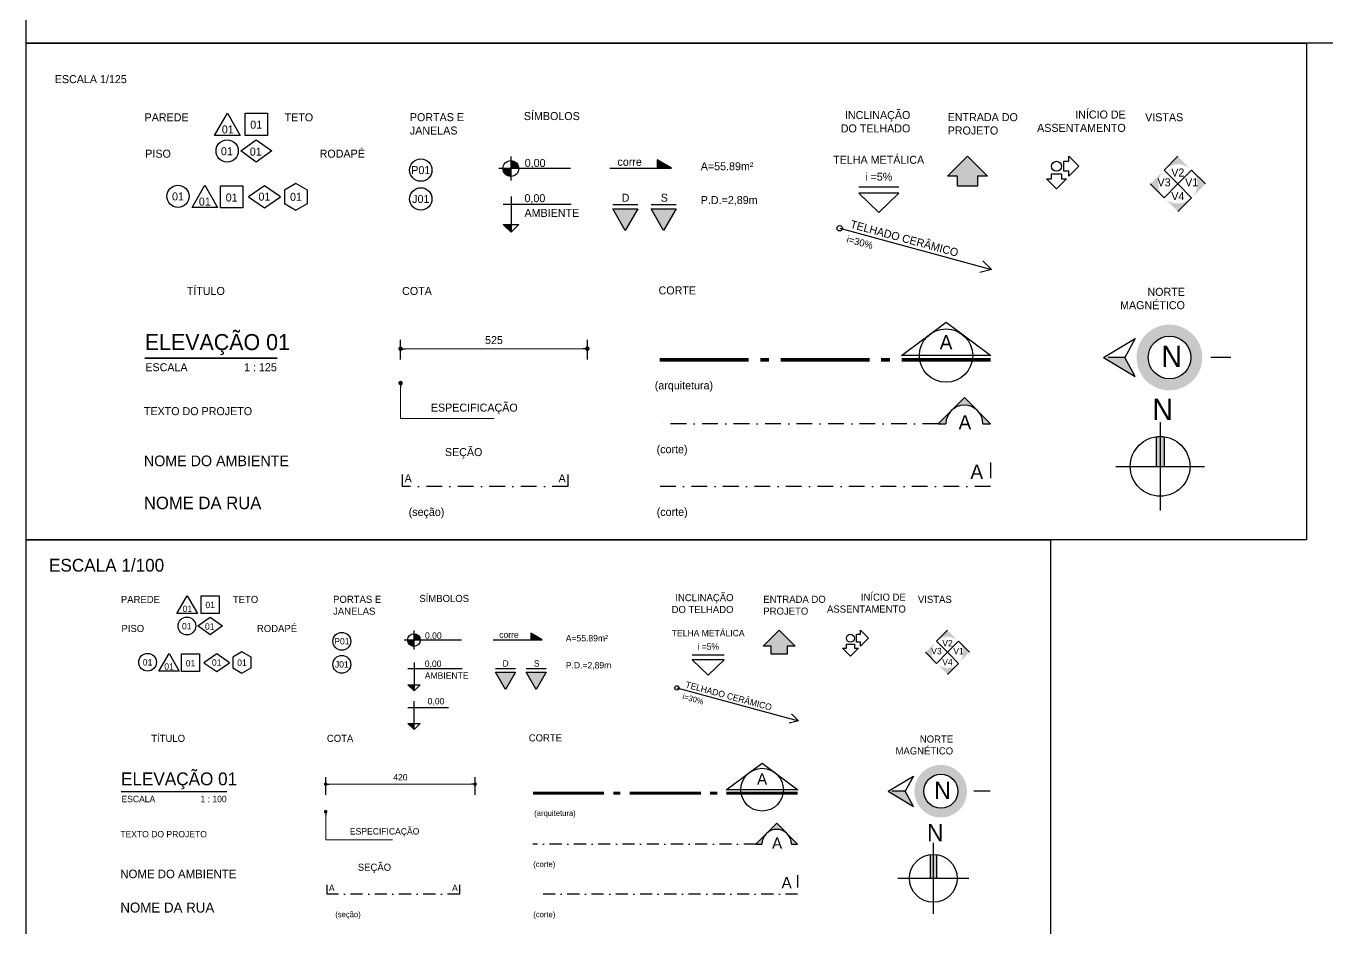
# Model space of a CAD drawing. Header units: centimetres. Extents: x 30244 to 591333, y -111940 to 104227.
# Drawn here: x 40301 to 43958, y -68763 to -66229 of the extents above; entities that cross this region are included whole.
import ezdxf
from ezdxf.enums import TextEntityAlignment as Align

# ---------------------------------------------------------------- set-up
doc = ezdxf.new("R2010")
doc.units = ezdxf.units.CM
doc.header["$LTSCALE"] = 4
doc.linetypes.add('DASHDOT', pattern=[25.4, 12.7, -6.35, 0, -6.35])
for name, color, linetype in [('0.6', 6, 'Continuous'), ('B-CORTE', 4, 'DASHDOT'), ('B-COTAS', 1, 'Continuous'), ('B-SIMBOLOS', 2, 'Continuous'), ('C-TEXTO-02', 2, 'Continuous')]:
    doc.layers.add(name, color=color, linetype=linetype)
doc.layers.add('C-TEXTO-01', color=2, linetype='Continuous', lineweight=20)
doc.layers.add('C-TEXTO-03', color=2, linetype='Continuous', lineweight=20)
doc.styles.add('Esc.100', font='ERASLGHT.TTF', dxfattribs={"height": 18})
doc.styles.add('Esc.125', font='ERASLGHT.TTF', dxfattribs={"height": 22.5})
doc.styles.add('Esc.200', font='ERASLGHT.TTF', dxfattribs={"height": 36})
doc.styles.add('RSA', font='arial.ttf')
doc.styles.add('S0', font='ERASDEMI.TTF')
doc.styles.add('S1', font='romans.shx', dxfattribs={"height": 100})
doc.styles.add('S2', font='romans.shx', dxfattribs={"height": 0.2})
doc.styles.add('Símbolos', font='ERASLGHT.TTF')
doc.dimstyles.new('ARQ100', dxfattribs={"dimscale": 100, "dimtxt": 18, "dimasz": 0.1, "dimexe": 0.2, "dimexo": 0.2, "dimgap": 0.1, "dimtad": 1, "dimzin": 12, "dimdsep": 46, "dimtxsty": 'Esc.100', "dimblk1": 'DOT', "dimblk2": 'DOT', "dimsah": 1, "dimcen": 0.4, "dimclrd": 256, "dimclre": 256, "dimclrt": 2, "dimadec": 0, "dimazin": 0, "dimtfac": 1, "dimtix": 1, "dimtmove": 2, "dimatfit": 3, "dimldrblk": 'DOT', "dimfxl": 0.3, "dimfxlon": 1, "dimtolj": 1, "dimtzin": 12, "dimlwd": 9, "dimarcsym": 0})
doc.dimstyles.new('ARQ125', dxfattribs={"dimscale": 100, "dimtxt": 22.5, "dimasz": 0.125, "dimexe": 0.25, "dimexo": 0.25, "dimgap": 0.125, "dimtad": 1, "dimzin": 12, "dimdsep": 46, "dimtxsty": 'Esc.125', "dimblk1": 'DOT', "dimblk2": 'DOT', "dimsah": 1, "dimcen": 0.5, "dimclrd": 256, "dimclre": 256, "dimclrt": 2, "dimadec": 0, "dimazin": 0, "dimtfac": 1, "dimtix": 1, "dimtmove": 2, "dimatfit": 3, "dimldrblk": 'DOT', "dimfxl": 0.3, "dimfxlon": 1, "dimtolj": 1, "dimtzin": 12, "dimlwd": 9, "dimarcsym": 0})

# ---------------------------------------------------------------- blocks, each defined once
blk = doc.blocks.new('PADRÃO - ESPECIFICAÇÕES')
blk.add_lwpolyline([(-168, 276), (-24, 26), (-312, 26), (-168, 276)])
for points in [[(31, 276), (281, 276), (281, 26), (31, 26)], [(-19, -147), (156, -22), (331, -147), (156, -272)]]:
    blk.add_lwpolyline(points, close=True)
blk.add_circle((-171, -147), 125)
at = {"style": 'S1'}
for tag, p in [('PAREDE', (-164, 50)), ('TETO', (156, 103)), ('PISO', (-151, -195)), ('RODAPÉ', (156, -217))]:
    blk.add_attdef(tag, text='', height=100, dxfattribs=at).set_placement(p, align=Align.CENTER)
blk = doc.blocks.new('*U32')
blk.add_lwpolyline([(0.288, 0), (-0.288, 0), (0, 0.498)], close=True)
at = {"style": 'S2'}
blk.add_attdef('PAREDE', text='', height=0.2, dxfattribs=at).set_placement((0, 0.041), align=Align.CENTER)
blk = doc.blocks.new('PADRÃO - PISO')
blk.add_circle((0, 0), 0.25)
at = {"style": 'S2'}
blk.add_attdef('PISO', text='', height=0.2, dxfattribs=at).set_placement((0, -0.092), align=Align.CENTER)
blk = doc.blocks.new('PADRÃO - TETO')
blk.add_lwpolyline([(-0.25, -0.25), (-0.25, 0.25), (0.25, 0.25), (0.25, -0.25)], close=True)
at = {"style": 'S2'}
blk.add_attdef('TETO', text='', height=0.2, dxfattribs=at).set_placement((0, -0.105), align=Align.CENTER)
blk = doc.blocks.new('*U45')
blk.add_lwpolyline([(0.359, 0.25), (0, 0.5), (0, 0.5), (-0.359, 0.25), (-0.359, 0.25), (0, 0), (0.359, 0.25)])
at = {"style": 'S2'}
blk.add_attdef('RODAPÉ', text='', height=0.2, dxfattribs=at).set_placement((0, 0.145), align=Align.CENTER)
blk = doc.blocks.new('PADRÃO - DIVERSOS')
blk.add_lwpolyline([(0, 0.3), (-0.26, 0.15), (-0.26, -0.15), (0, -0.3), (0.26, -0.15), (0.26, 0.15)], close=True)
at = {"style": 'S2'}
blk.add_attdef('DIVERSOS', text='', height=0.2, dxfattribs=at).set_placement((0, -0.092), align=Align.CENTER)
blk = doc.blocks.new('*U42')
blk.add_hatch(color=256).paths.add_polyline_path([(0.485, 0.485), (0.97, 0), (0.485, -0.485, 0.414214)])
for p, q in [((0.485, 0.485), (0, 0)), ((0.97, 0), (0.485, 0.485)), ((0, 0), (0.485, -0.485))]:
    blk.add_line(p, q)
at = {"layer": 'B-SIMBOLOS', "style": 'S2'}
blk.add_attdef('V1-V2-V3-V4', text='', height=0.2, dxfattribs=at).set_placement((0.485, -0.086), align=Align.CENTER)
blk = doc.blocks.new('*U29')
blk.add_hatch(color=256).paths.add_polyline_path([(0.485, -0.485), (0, -0.97), (-0.485, -0.485, 0.414214)])
for p, q in [((0, 0), (-0.485, -0.485)), ((0.485, -0.485), (0, 0)), ((0, -0.97), (0.485, -0.485))]:
    blk.add_line(p, q)
at = {"layer": 'B-SIMBOLOS', "style": 'S2'}
blk.add_attdef('V1-V2-V3-V4', text='', height=0.2, dxfattribs=at).set_placement((0, -0.571), align=Align.CENTER)
blk = doc.blocks.new('*U30')
blk.add_hatch(color=256).paths.add_polyline_path([(-0.485, -0.485), (-0.97, 0), (-0.485, 0.485, 0.414214)])
for p, q in [((0, 0), (-0.485, 0.485)), ((-0.485, -0.485), (0, 0)), ((-0.97, 0), (-0.485, -0.485))]:
    blk.add_line(p, q)
at = {"layer": 'B-SIMBOLOS', "style": 'S2'}
blk.add_attdef('V1-V2-V3-V4', text='', height=0.2, dxfattribs=at).set_placement((-0.485, -0.086), align=Align.CENTER)
blk = doc.blocks.new('*U31')
blk.add_hatch(color=256).paths.add_polyline_path([(-0.485, 0.485), (0, 0.97), (0.485, 0.485, 0.414214)])
for p, q in [((0, 0.97), (-0.485, 0.485)), ((-0.485, 0.485), (0, 0)), ((0, 0), (0.485, 0.485))]:
    blk.add_line(p, q)
at = {"layer": 'B-SIMBOLOS', "style": 'S2'}
blk.add_attdef('V1-V2-V3-V4', text='', height=0.2, dxfattribs=at).set_placement((0, 0.399), align=Align.CENTER)
blk = doc.blocks.new('*U21')
h = blk.add_hatch(color=256)
h.paths.add_polyline_path([(0.269, 0.178), (0.269, 0), (0.447, 0, 0.414214)])
h.paths.add_polyline_path([(0.269, 0), (0.091, 0, 0.414214), (0.269, -0.178)])
for p, q in [((1.61, 0), (0, 0)), ((0.269, 0.269), (0.269, -0.269))]:
    blk.add_line(p, q)
blk.add_circle((0.269, 0), 0.178)
at = {"style": 'S2'}
blk.add_attdef('NÍVEL', (0.582, 0.036), '', height=0.2, dxfattribs=at)
blk = doc.blocks.new('PADRÃO - NIVEL AMBIENTE1')
blk.add_hatch(color=256).paths.add_polyline_path([(0.269, -0.447), (0.095, -0.447), (0.269, -0.62)])
for p, q in [((0.269, 0.178), (0.269, -0.62)), ((1.621, 0), (0.091, 0)), ((0.269, -0.62), (0.095, -0.447)), ((0.095, -0.447), (0.443, -0.447)), ((0.269, -0.62), (0.443, -0.447))]:
    blk.add_line(p, q)
at = {"style": 'S2'}
for tag, p in [('NÍVEL', (0.572, 0.051)), ('AMBIENTE', (0.572, -0.28))]:
    blk.add_attdef(tag, p, '', height=0.2, dxfattribs=at)
blk = doc.blocks.new('*U33')
blk.add_line((-0.45, 0.573), (0.45, 0.573))
blk.add_lwpolyline([(0, 0), (0.45, 0.433), (-0.45, 0.433)], close=True)
at = {"style": 'S2'}
for tag, p in [('COBERTURA', (0, 1.092)), ('INCLINAÇÃO', (0, 0.713))]:
    blk.add_attdef(tag, text='', height=0.2, dxfattribs=at).set_placement(p, align=Align.CENTER)
blk = doc.blocks.new('*U48')
blk.add_line((-1779.84, 292.55), (-1792.34, 292.55))
blk.add_lwpolyline([(-1786.09, 279.72), (-1792.34, 290.55), (-1779.84, 290.55)], close=True)
at = {"layer": 'C-TEXTO-01', "style": 'Símbolos'}
blk.add_text('S', height=4, dxfattribs=at).set_placement((-1787.45, 294.03))
blk = doc.blocks.new('*U47')
blk.add_line((6.25, 12.83), (-6.25, 12.83))
blk.add_lwpolyline([(0, 0), (-6.25, 10.83), (6.25, 10.83)], close=True)
at = {"layer": 'C-TEXTO-01', "style": 'Símbolos'}
blk.add_text('D', height=4, dxfattribs=at).set_placement((-1.82, 14.31))
blk = doc.blocks.new('DOT')
at = {"color": 0, "linetype": 'ByBlock'}
blk.add_line((-0.5, 0), (-1, 0), dxfattribs=at)
at = {"color": 0, "linetype": 'ByBlock', "const_width": 0.5}
blk.add_lwpolyline([(-0.25, 0, 1), (0.25, 0, 1)], format="xyb", close=True, dxfattribs=at)
blk = doc.blocks.new('*D51')
at = {"layer": 'B-COTAS', "lineweight": -2, "transparency": 16777216}
for p, q in [((41143.1, -68389.1), (41143.1, -68339.1)), ((41563.1, -68389.1), (41563.1, -68339.1))]:
    blk.add_line(p, q, dxfattribs=at)
at = {"layer": 'B-COTAS', "lineweight": 9, "transparency": 16777216}
blk.add_line((41153.1, -68359.1), (41553.1, -68359.1), dxfattribs=at)
at = {"layer": 'DEFPOINTS', "color": 0, "transparency": 16777216}
for p in [(41563.1, -68359.1), (41143.1, -68515.7), (41563.1, -68515.7)]:
    blk.add_point(p, dxfattribs=at)
at = {"layer": 'B-COTAS', "lineweight": 9, "transparency": 16777216, "xscale": 10, "yscale": 10, "zscale": 10, "rotation": 180}
blk.add_blockref('DOT', (41143.1, -68359.1), dxfattribs=at)
at = {"layer": 'B-COTAS', "lineweight": 9, "transparency": 16777216, "xscale": 10, "yscale": 10, "zscale": 10}
blk.add_blockref('DOT', (41563.1, -68359.1), dxfattribs=at)
at = {"layer": 'B-COTAS', "color": 2, "transparency": 16777216, "insert": (41353.1, -68339.9), "char_height": 18, "attachment_point": 5, "style": 'Esc.100'}
blk.add_mtext('\\A1;420', dxfattribs=at)
blk = doc.blocks.new('_Dot')
at = {"color": 0, "linetype": 'ByBlock', "lineweight": -2}
blk.add_line((-0.5, 0), (-1, 0), dxfattribs=at)
at = {"color": 0, "linetype": 'ByBlock', "const_width": 0.5}
blk.add_lwpolyline([(-0.25, 0, 1), (0.25, 0, 1)], format="xyb", close=True, dxfattribs=at)
blk = doc.blocks.new('A$C114277C9')
h = blk.add_hatch(color=256)
h.dxf.hatch_style = 1
h.paths.add_polyline_path([(852, 148), (852, 0), (1109, 0)])
for p, q in [((0, 0), (1109, 0)), ((1109, 0), (852, 148)), ((852, 148), (852, 0))]:
    blk.add_line(p, q)
blk = doc.blocks.new('JANELA')
blk.add_circle((0, 0), 31.2)
at = {"color": 7, "style": 'RSA'}
blk.add_attdef('J', text='', height=20, dxfattribs=at).set_placement((0, 0), align=Align.MIDDLE_CENTER)
blk = doc.blocks.new('SENTIDO INCL')
for p, q in [((0, 0), (295, 0)), ((295, 0), (275.1, 11.5)), ((295, 0), (275.1, -11.5))]:
    blk.add_line(p, q)
blk.add_circle((0, 0), 5)
at = {"color": 7, "style": 'RSA'}
for tag, p in [('SENTIDO', (17.9, 6)), ('INCLINAÇÃO', (18.3, -22.1))]:
    blk.add_attdef(tag, p, '', height=15, dxfattribs=at)
blk = doc.blocks.new('*U28')
for p, q in [((-0.5, 0.25), (0, 0.75)), ((0, 0.75), (0.5, 0.25)), ((-0.25, 0.25), (-0.5, 0.25)), ((-0.25, 0), (-0.25, 0.25)), ((0.25, 0), (-0.25, 0)), ((0.5, 0.25), (0.25, 0.25)), ((0.25, 0.25), (0.25, 0))]:
    blk.add_line(p, q)
blk = doc.blocks.new('*U41')
for p, q in [((0.187, -0.125), (0.187, 0.125)), ((0.187, 0.125), (0.312, 0.125)), ((0.312, 0.25), (0.562, 0)), ((0.312, 0.125), (0.312, 0.25)), ((0.562, 0), (0.312, -0.25)), ((0, -0.562), (-0.25, -0.313)), ((-0.25, -0.313), (-0.125, -0.313)), ((-0.125, -0.313), (-0.125, -0.187)), ((-0.125, -0.187), (0.125, -0.187)), ((0.25, -0.313), (0, -0.562)), ((0.125, -0.187), (0.125, -0.313)), ((0.125, -0.313), (0.25, -0.313)), ((0.312, -0.125), (0.187, -0.125)), ((0.312, -0.25), (0.312, -0.125))]:
    blk.add_line(p, q)
blk.add_circle((0, 0), 0.125)
blk = doc.blocks.new('*U40')
blk.add_lwpolyline([(40.25, 5.28), (46.53, 0.6), (33.97, 0.6)], close=True)
at = {"ltscale": 0.7, "const_width": 0.5}
for points in [[(12.5, 0), (0, 0)], [(15.37, 0), (14.12, 0)], [(29.5, 0), (17, 0)], [(32.37, 0), (31.12, 0)], [(46.5, 0), (34, 0)]]:
    blk.add_lwpolyline(points, dxfattribs=at)
blk.add_circle((40.25, 0.6), 3.75)
at = {"style": 'S0'}
blk.add_attdef('LETRA_CORTE', text='', height=2, dxfattribs=at).set_placement((40.25, 2.48), align=Align.MIDDLE_CENTER)
blk = doc.blocks.new('A$C7EF14637')
at = {"layer": 'B-SIMBOLOS'}
h = blk.add_hatch(color=251, dxfattribs=at)
h.dxf.hatch_style = 1
h.set_gradient(color1=(90, 98, 114), color2=(235, 235, 235), tint=0.01, name='INVCYLINDER')
h.paths.add_polyline_path([(48.32, -14.64, 1), (25.76, 14.63, 1)])
h.paths.add_polyline_path([(27.68, 12.14, -1), (46.4, -12.15, -1)], flags=16)
h.paths.add_polyline_path([(29.67, 9.56, -1), (44.42, -9.58, -1)], flags=0)
h.paths.add_polyline_path([(35.01, -8.05), (33.9, -6.62), (37.87, 5.17), (29.68, -1.14), (28.69, 0.14), (39.1, 8.16), (40.16, 6.77), (36.19, -5.04), (44.39, 1.29), (45.41, -0.04)], flags=0)
h = blk.add_hatch(color=251, dxfattribs=at)
h.dxf.hatch_style = 1
h.set_gradient(color1=(90, 98, 114), color2=(235, 235, 235), tint=0.01, name='INVCYLINDER')
h.paths.add_polyline_path([(46.4, -12.15, 1), (27.68, 12.14, 1)])
h.paths.add_polyline_path([(29.67, 9.56, -1), (44.42, -9.58, -1)], flags=16)
h.paths.add_polyline_path([(35.01, -8.05), (33.9, -6.62), (37.87, 5.17), (29.68, -1.14), (28.69, 0.14), (39.1, 8.16), (40.16, 6.77), (36.19, -5.04), (44.39, 1.29), (45.41, -0.04)], flags=0)
blk.add_hatch(color=256, dxfattribs=at).paths.add_polyline_path([(0, 0), (17.83, -10.63), (12.08, 0)])
for p, q in [((0, 0), (17.83, 10.63)), ((17.83, 10.63), (12.08, 0)), ((0, 0), (17.83, -10.63)), ((12.08, 0), (2.63, 0)), ((17.83, -10.63), (12.08, 0)), ((71.68, 0), (60.42, 0))]:
    blk.add_line(p, q, dxfattribs=at)
blk.add_circle((37.16, -0.02), 11.99, dxfattribs=at)
at = {"layer": 'C-TEXTO-03', "insert": (32.52, 6.64), "char_height": 12, "width": 11.9206, "attachment_point": 1, "style": 'Símbolos'}
blk.add_mtext('N', dxfattribs=at)
blk = doc.blocks.new('A$C6AB97AFF')
at = {"layer": 'B-SIMBOLOS'}
h = blk.add_hatch(color=252, dxfattribs=at)
h.set_gradient(color1=(132, 132, 132), one_color=1, tint=1, name='INVCURVED')
h.paths.add_polyline_path([(2.19, 16.65, 0.032761), (0, 16.79), (0, 0), (2.19, 0)])
h.paths.add_polyline_path([(0, 16.79, 0.032761), (-2.19, 16.65), (-2.19, 0), (0, 0)])
for p, q in [((0, 24.86), (0, -24.86)), ((-2.19, 16.65), (-2.19, 0)), ((2.19, 16.65), (2.19, 0)), ((-24.86, 0), (24.86, 0))]:
    blk.add_line(p, q, dxfattribs=at)
blk.add_circle((0, 0), 16.79, dxfattribs=at)
at = {"layer": 'C-TEXTO-03', "insert": (-4.41, 38.08), "char_height": 12, "width": 11.9206, "attachment_point": 1, "style": 'Símbolos'}
blk.add_mtext('N', dxfattribs=at)
blk = doc.blocks.new('A$C4B335074')
at = {"layer": 'B-CORTE', "linetype": 'Continuous'}
h = blk.add_hatch(color=256, dxfattribs=at)
h.paths.add_polyline_path([(14.71, 14.71), (7.35, 7.35, -0.414214), (22.06, 7.35)])
h.paths.add_polyline_path([(22.06, 7.35, -0.198912), (25.11, 0), (29.42, 0)])
h.paths.add_polyline_path([(7.35, 7.35), (0, 0), (4.31, 0, -0.198912)])
for p, q in [((14.71, 14.71), (0, 0)), ((29.42, 0), (14.71, 14.71)), ((0, 0), (4.31, 0)), ((25.11, 0), (29.42, 0))]:
    blk.add_line(p, q, dxfattribs=at)
at = {"layer": 'B-CORTE', "linetype": 'Continuous', "ltscale": 0.4}
blk.add_arc((14.71, 0), 10.4, 0, 180, dxfattribs=at)
blk = doc.blocks.new('*D52')
at = {"layer": 'B-COTAS', "lineweight": -2, "transparency": 16777216}
for p, q in [((41353.7, -67165.6), (41353.7, -67110.6)), ((41878.7, -67165.6), (41878.7, -67110.6))]:
    blk.add_line(p, q, dxfattribs=at)
at = {"layer": 'B-COTAS', "lineweight": 9, "transparency": 16777216}
blk.add_line((41366.2, -67135.6), (41866.2, -67135.6), dxfattribs=at)
at = {"layer": 'DEFPOINTS', "color": 0, "transparency": 16777216}
for p in [(41878.7, -67135.6), (41353.7, -67331.3), (41878.7, -67331.3)]:
    blk.add_point(p, dxfattribs=at)
at = {"layer": 'B-COTAS', "lineweight": 9, "transparency": 16777216, "xscale": 12.5, "yscale": 12.5, "zscale": 12.5, "rotation": 180}
blk.add_blockref('DOT', (41353.7, -67135.6), dxfattribs=at)
at = {"layer": 'B-COTAS', "lineweight": 9, "transparency": 16777216, "xscale": 12.5, "yscale": 12.5, "zscale": 12.5}
blk.add_blockref('DOT', (41878.7, -67135.6), dxfattribs=at)
at = {"layer": 'B-COTAS', "color": 2, "transparency": 16777216, "insert": (41616.2, -67111.6), "char_height": 22.5, "attachment_point": 5, "style": 'Esc.125'}
blk.add_mtext('\\A1;525', dxfattribs=at)
blk = doc.blocks.new('NÍVEL 100')
at = {"layer": 'B-SIMBOLOS'}
h = blk.add_hatch(color=256, dxfattribs=at)
h.dxf.hatch_style = 1
h.paths.add_polyline_path([(41391.4, -68205.7), (41391.4, -68188.3), (41374.1, -68188.3)])
blk.add_line((41373.6, -68143.6), (41487.9, -68143.6), dxfattribs=at)
blk.add_lwpolyline([(41391.4, -68205.7), (41374.1, -68188.3), (41408.8, -68188.3), (41391.4, -68205.7), (41391.4, -68125.8)], dxfattribs=at)

msp = doc.modelspace()

# ---------------------------------------------------------------- hatches: boundary and pattern name
at = {"layer": 'B-SIMBOLOS'}
h = msp.add_hatch(color=256, dxfattribs=at)
h.dxf.hatch_style = 1
h.paths.add_polyline_path([(42947.439, -66594.978), (42891.189, -66651.228), (42919.314, -66651.228), (42919.314, -66679.353), (42975.564, -66679.353), (42975.564, -66651.228), (43003.689, -66651.228)])
h = msp.add_hatch(color=256, dxfattribs=at)
h.dxf.hatch_style = 1
h.paths.add_polyline_path([(42020.493, -66742.253), (41950.18, -66742.253), (41985.336, -66803.145)])
h = msp.add_hatch(color=256, dxfattribs=at)
h.dxf.hatch_style = 1
h.paths.add_polyline_path([(42128.003, -66742.266), (42057.691, -66742.266), (42092.847, -66803.158)])
h = msp.add_hatch(color=256, dxfattribs=at)
h.dxf.hatch_style = 1
h.paths.add_polyline_path([(42418.099, -67926.647), (42373.099, -67971.647), (42395.599, -67971.647), (42395.599, -67994.147), (42440.599, -67994.147), (42440.599, -67971.647), (42463.099, -67971.647)])
h = msp.add_hatch(color=256, dxfattribs=at)
h.dxf.hatch_style = 1
h.paths.add_polyline_path([(41676.541, -68044.467), (41620.291, -68044.467), (41648.416, -68093.181)])
h = msp.add_hatch(color=256, dxfattribs=at)
h.dxf.hatch_style = 1
h.paths.add_polyline_path([(41762.55, -68044.478), (41706.3, -68044.478), (41734.425, -68093.192)])

# ---------------------------------------------------------------- linework, layer by layer
at = {"layer": 'B-CORTE', "ltscale": 0.87}
msp.add_line((42865.005, -67346.338), (42082.083, -67346.338), dxfattribs=at)
at = {"layer": 'B-CORTE', "ltscale": 0.67}
msp.add_line((42352.151, -68527.735), (41725.814, -68527.735), dxfattribs=at)
at = {"layer": 'B-CORTE', "ltscale": 0.87}
for points in [[(43012.083, -67455.626), (43012.083, -67522.494), (42082.083, -67522.494)], [(41824.269, -67489.06), (41824.269, -67522.494), (41359.269, -67522.494), (41359.269, -67489.06)]]:
    msp.add_lwpolyline(points, dxfattribs=at)
at = {"layer": 'B-CORTE', "ltscale": 0.67}
for points in [[(41519.562, -68641.913), (41519.562, -68668.66), (41147.562, -68668.66), (41147.562, -68641.913)], [(42469.814, -68615.166), (42469.814, -68668.66), (41725.814, -68668.66)]]:
    msp.add_lwpolyline(points, dxfattribs=at)
at = {"layer": 'C-TEXTO-01'}
for points, const_width in [([(40634.522, -67161.951), (41006.874, -67161.951)], 5), ([(40567.765, -68380.226), (40865.647, -68380.226)], 4)]:
    msp.add_lwpolyline(points, dxfattribs=dict(at, const_width=const_width))
at = {"layer": 'DEFPOINTS', "color": 9}
for points in [[(40300.736, -64044.441), (46059.931, -64044.441), (46059.931, -66276.898), (40300.736, -66276.898)], [(40300.736, -66276.898), (43900.233, -66276.898), (43900.233, -67672.183), (40300.736, -67672.183)], [(40300.736, -67672.183), (43180.334, -67672.183), (43180.334, -68788.412), (40300.736, -68788.412)]]:
    msp.add_lwpolyline(points, close=True, dxfattribs=at)

# ---------------------------------------------------------------- block references
at = {"layer": '0.6'}
msp.add_blockref('NÍVEL 100', (0, 0), dxfattribs=at)
at = {"layer": 'B-CORTE'}
for p, xscale, yscale, zscale in [((42865.005, -67346.338), 5, 5, 5), ((42352.151, -68527.735), 4, 4, 4)]:
    msp.add_blockref('A$C4B335074', p, dxfattribs=dict(at, xscale=xscale, yscale=yscale, zscale=zscale))
at = {"layer": 'B-SIMBOLOS'}
ref = msp.add_blockref('PADRÃO - ESPECIFICAÇÕES', (40908.951, -66543.266), dxfattribs=dict(at, xscale=0.2500000000509317, yscale=0.2500000000509317, zscale=0.2500000000509317))
ref.add_attrib('RODAPÉ', '01', dxfattribs={"layer": 'C-TEXTO-01', "height": 22.5, "style": 'Símbolos'}).set_placement((40946.515, -66593.102), align=Align.CENTER)
ref.add_attrib('TETO', '01', dxfattribs={"layer": 'C-TEXTO-01', "height": 22.5, "style": 'Símbolos'}).set_placement((40947.84, -66517.432), align=Align.CENTER)
ref.add_attrib('PISO', '01', dxfattribs={"layer": 'C-TEXTO-01', "height": 22.5, "style": 'Símbolos'}).set_placement((40865.424, -66591.996), align=Align.CENTER)
ref.add_attrib('PAREDE', '01', dxfattribs={"layer": 'C-TEXTO-01', "height": 22.5, "style": 'Símbolos'}).set_placement((40867.836, -66530.884), align=Align.CENTER)
ref = msp.add_blockref('*U33', (42697.687, -66752.694), dxfattribs=dict(at, xscale=125, yscale=125, zscale=125))
ref.add_attrib('COBERTURA', 'TELHA METÁLICA', dxfattribs={"layer": 'C-TEXTO-01', "height": 22.5, "style": 'Símbolos'}).set_placement((42697.687, -66616.174), align=Align.CENTER)
ref.add_attrib('INCLINAÇÃO', 'i =5%', dxfattribs={"layer": 'C-TEXTO-01', "height": 22.5, "style": 'Símbolos'}).set_placement((42697.687, -66663.564), align=Align.CENTER)
for name, p, xscale, yscale, zscale in [('*U28', (42947.439, -66679.353), 112.5, 112.5, 112.5), ('*U41', (43197.416, -66623.103), 112.5, 112.5, 112.5), ('A$C114277C9', (41941.666, -66628.455), 0.15625, 0.15625, 0.15625), ('*U47', (41985.336, -66803.145), 5.625, 5.625, 5.625), ('*U48', (52139.63, -68376.594), 5.625, 5.625, 5.625), ('A$C114277C9', (41613.48, -67953.429), 0.125, 0.125, 0.125), ('*U28', (42418.099, -67994.147), 90, 90, 90), ('*U41', (42618.08, -67949.147), 90, 90, 90), ('*U47', (41648.416, -68093.181), 4.5, 4.5, 4.5), ('*U48', (49771.851, -69351.941), 4.5, 4.5, 4.5)]:
    msp.add_blockref(name, p, dxfattribs=dict(at, xscale=xscale, yscale=yscale, zscale=zscale))
ref = msp.add_blockref('*U31', (43538.611, -66672.567), dxfattribs=dict(at, xscale=80, yscale=80, zscale=80))
ref.add_attrib('V1-V2-V3-V4', 'V2', dxfattribs={"layer": 'C-TEXTO-01', "height": 22.5, "style": 'Símbolos'}).set_placement((43538.611, -66640.619), align=Align.MIDDLE_CENTER)
ref = msp.add_blockref('JANELA', (41410.487, -66633.797), dxfattribs=dict(at, xscale=1.00446428572468, yscale=1.00446428572468, zscale=1.00446428572468))
ref.add_attrib('J', 'P01', dxfattribs={"layer": 'C-TEXTO-01', "color": 1, "height": 22.5, "style": 'Símbolos'}).set_placement((41410.489, -66633.795), align=Align.MIDDLE_CENTER)
ref = msp.add_blockref('*U21', (41629.921, -66629.537), dxfattribs=dict(at, xscale=125, yscale=125, zscale=125))
ref.add_attrib('NÍVEL', '0,00', (41702.64, -66625.053), dxfattribs={"layer": 'C-TEXTO-01', "height": 22.5, "style": 'Esc.125'})
ref = msp.add_blockref('*U30', (43538.611, -66672.567), dxfattribs=dict(at, xscale=80, yscale=80, zscale=80))
ref.add_attrib('V1-V2-V3-V4', 'V3', dxfattribs={"layer": 'C-TEXTO-01', "height": 22.5, "style": 'Símbolos'}).set_placement((43499.816, -66679.414), align=Align.CENTER)
ref = msp.add_blockref('*U42', (43538.611, -66672.567), dxfattribs=dict(at, xscale=80, yscale=80, zscale=80))
ref.add_attrib('V1-V2-V3-V4', 'V1', dxfattribs={"layer": 'C-TEXTO-01', "height": 22.5, "style": 'Símbolos'}).set_placement((43577.405, -66679.414), align=Align.CENTER)
ref = msp.add_blockref('PADRÃO - PISO', (40727.945, -66707.46), dxfattribs=dict(at, xscale=125, yscale=125, zscale=125))
ref.add_attrib('PISO', '01', dxfattribs={"layer": 'C-TEXTO-01', "height": 22.5, "style": 'Símbolos'}).set_placement((40727.945, -66718.908), align=Align.CENTER)
ref = msp.add_blockref('*U32', (40803.368, -66738.71), dxfattribs=dict(at, xscale=125, yscale=125, zscale=125))
ref.add_attrib('PAREDE', '01', dxfattribs={"layer": 'C-TEXTO-01', "height": 22.5, "style": 'Símbolos'}).set_placement((40803.368, -66733.527), align=Align.CENTER)
ref = msp.add_blockref('PADRÃO - TETO', (40878.861, -66708.905), dxfattribs=dict(at, xscale=125, yscale=125, zscale=125))
ref.add_attrib('TETO', '01', dxfattribs={"layer": 'C-TEXTO-01', "height": 22.5, "style": 'Símbolos'}).set_placement((40878.861, -66722.08), align=Align.CENTER)
ref = msp.add_blockref('*U45', (40970.801, -66740.155), dxfattribs=dict(at, xscale=125, yscale=125, zscale=125))
ref.add_attrib('RODAPÉ', '01', dxfattribs={"layer": 'C-TEXTO-01', "height": 22.5, "style": 'Símbolos'}).set_placement((40970.801, -66719.611), align=Align.CENTER)
ref = msp.add_blockref('PADRÃO - DIVERSOS', (41059.576, -66708.659), dxfattribs=dict(at, xscale=125, yscale=125, zscale=125))
ref.add_attrib('DIVERSOS', '01', dxfattribs={"layer": 'C-TEXTO-01', "height": 22.5, "style": 'Símbolos'}).set_placement((41059.576, -66720.107), align=Align.CENTER)
ref = msp.add_blockref('JANELA', (41410.487, -66714.785), dxfattribs=dict(at, xscale=1.00446428572468, yscale=1.00446428572468, zscale=1.00446428572468))
ref.add_attrib('J', 'J01', dxfattribs={"layer": 'C-TEXTO-01', "color": 1, "height": 22.5, "style": 'Símbolos'}).set_placement((41410.489, -66714.783), align=Align.MIDDLE_CENTER)
ref = msp.add_blockref('PADRÃO - NIVEL AMBIENTE1', (41630.465, -66730.333), dxfattribs=dict(at, xscale=125, yscale=125, zscale=125))
ref.add_attrib('NÍVEL', '0,00', (41701.977, -66723.957), dxfattribs={"layer": 'C-TEXTO-01', "height": 22.5, "style": 'Símbolos'})
ref.add_attrib('AMBIENTE', 'AMBIENTE', (41701.977, -66765.37), dxfattribs={"layer": 'C-TEXTO-01', "height": 22.5, "style": 'Símbolos'})
ref = msp.add_blockref('*U29', (43538.611, -66672.567), dxfattribs=dict(at, xscale=80, yscale=80, zscale=80))
ref.add_attrib('V1-V2-V3-V4', 'V4', dxfattribs={"layer": 'C-TEXTO-01', "height": 22.5, "style": 'Símbolos'}).set_placement((43538.611, -66718.209), align=Align.CENTER)
ref = msp.add_blockref('SENTIDO INCL', (42587.957, -66797.411), dxfattribs=dict(at, xscale=1.499999999951057, yscale=1.499999999951057, zscale=1.499999999951057, rotation=344.8662196923002))
ref.add_attrib('INCLINAÇÃO', 'i=30%', (42605.728, -66836.567), dxfattribs={"layer": 'C-TEXTO-01', "height": 20, "rotation": 344.86622, "style": 'Símbolos'})
ref.add_attrib('SENTIDO', 'TELHADO CERÂMICO', (42616.186, -66795.78), dxfattribs={"layer": 'C-TEXTO-01', "height": 22.5, "rotation": 344.86622, "style": 'Símbolos'})
ref = msp.add_blockref('*U40', (42082.083, -67166.962), dxfattribs=dict(at, xscale=20, yscale=20, zscale=20))
ref.add_attrib('LETRA_CORTE', 'A', dxfattribs={"layer": 'C-TEXTO-01', "lineweight": -2, "height": 40, "style": 'Símbolos'}).set_placement((42887.083, -67117.462), align=Align.MIDDLE_CENTER)
ref = msp.add_blockref('PADRÃO - ESPECIFICAÇÕES', (40787.308, -67885.277), dxfattribs=dict(at, xscale=0.2000000000407454, yscale=0.2000000000407454, zscale=0.2000000000407454))
ref.add_attrib('RODAPÉ', '01', dxfattribs={"layer": 'C-TEXTO-01', "height": 18, "style": 'Símbolos'}).set_placement((40817.359, -67925.147), align=Align.CENTER)
ref.add_attrib('TETO', '01', dxfattribs={"layer": 'C-TEXTO-01', "height": 18, "style": 'Símbolos'}).set_placement((40818.419, -67864.61), align=Align.CENTER)
ref.add_attrib('PISO', '01', dxfattribs={"layer": 'C-TEXTO-01', "height": 18, "style": 'Símbolos'}).set_placement((40752.487, -67924.262), align=Align.CENTER)
ref.add_attrib('PAREDE', '01', dxfattribs={"layer": 'C-TEXTO-01', "height": 18, "style": 'Símbolos'}).set_placement((40754.416, -67875.372), align=Align.CENTER)
ref = msp.add_blockref('JANELA', (41188.537, -67957.703), dxfattribs=dict(at, xscale=0.803571428579744, yscale=0.803571428579744, zscale=0.803571428579744))
ref.add_attrib('J', 'P01', dxfattribs={"layer": 'C-TEXTO-01', "color": 1, "height": 18, "style": 'Símbolos'}).set_placement((41188.539, -67957.701), align=Align.MIDDLE_CENTER)
ref = msp.add_blockref('*U21', (41364.084, -67954.295), dxfattribs=dict(at, xscale=100, yscale=100, zscale=100))
ref.add_attrib('NÍVEL', '0,00', (41422.259, -67950.708), dxfattribs={"layer": 'C-TEXTO-01', "height": 18, "style": 'Esc.100'})
ref = msp.add_blockref('*U33', (42218.297, -68052.82), dxfattribs=dict(at, xscale=100, yscale=100, zscale=100))
ref.add_attrib('COBERTURA', 'TELHA METÁLICA', dxfattribs={"layer": 'C-TEXTO-01', "height": 18, "style": 'Símbolos'}).set_placement((42218.297, -67943.604), align=Align.CENTER)
ref.add_attrib('INCLINAÇÃO', 'i =5%', dxfattribs={"layer": 'C-TEXTO-01', "height": 18, "style": 'Símbolos'}).set_placement((42218.297, -67981.516), align=Align.CENTER)
ref = msp.add_blockref('*U31', (42891.036, -67988.719), dxfattribs=dict(at, xscale=64, yscale=64, zscale=64))
ref.add_attrib('V1-V2-V3-V4', 'V2', dxfattribs={"layer": 'C-TEXTO-01', "height": 18, "style": 'Símbolos'}).set_placement((42891.036, -67963.16), align=Align.MIDDLE_CENTER)
ref = msp.add_blockref('*U30', (42891.036, -67988.719), dxfattribs=dict(at, xscale=64, yscale=64, zscale=64))
ref.add_attrib('V1-V2-V3-V4', 'V3', dxfattribs={"layer": 'C-TEXTO-01', "height": 18, "style": 'Símbolos'}).set_placement((42860, -67994.196), align=Align.CENTER)
ref = msp.add_blockref('*U42', (42891.036, -67988.719), dxfattribs=dict(at, xscale=64, yscale=64, zscale=64))
ref.add_attrib('V1-V2-V3-V4', 'V1', dxfattribs={"layer": 'C-TEXTO-01', "height": 18, "style": 'Símbolos'}).set_placement((42922.071, -67994.196), align=Align.CENTER)
ref = msp.add_blockref('PADRÃO - PISO', (40642.503, -68016.633), dxfattribs=dict(at, xscale=100, yscale=100, zscale=100))
ref.add_attrib('PISO', '01', dxfattribs={"layer": 'C-TEXTO-01', "height": 18, "style": 'Símbolos'}).set_placement((40642.503, -68025.791), align=Align.CENTER)
ref = msp.add_blockref('*U32', (40702.841, -68041.633), dxfattribs=dict(at, xscale=100, yscale=100, zscale=100))
ref.add_attrib('PAREDE', '01', dxfattribs={"layer": 'C-TEXTO-01', "height": 18, "style": 'Símbolos'}).set_placement((40702.841, -68037.487), align=Align.CENTER)
ref = msp.add_blockref('PADRÃO - TETO', (40763.236, -68017.789), dxfattribs=dict(at, xscale=100, yscale=100, zscale=100))
ref.add_attrib('TETO', '01', dxfattribs={"layer": 'C-TEXTO-01', "height": 18, "style": 'Símbolos'}).set_placement((40763.236, -68028.329), align=Align.CENTER)
ref = msp.add_blockref('*U45', (40836.788, -68042.789), dxfattribs=dict(at, xscale=100, yscale=100, zscale=100))
ref.add_attrib('RODAPÉ', '01', dxfattribs={"layer": 'C-TEXTO-01', "height": 18, "style": 'Símbolos'}).set_placement((40836.788, -68026.354), align=Align.CENTER)
ref = msp.add_blockref('PADRÃO - DIVERSOS', (40907.808, -68017.592), dxfattribs=dict(at, xscale=100, yscale=100, zscale=100))
ref.add_attrib('DIVERSOS', '01', dxfattribs={"layer": 'C-TEXTO-01', "height": 18, "style": 'Símbolos'}).set_placement((40907.808, -68026.75), align=Align.CENTER)
ref = msp.add_blockref('JANELA', (41188.537, -68022.493), dxfattribs=dict(at, xscale=0.803571428579744, yscale=0.803571428579744, zscale=0.803571428579744))
ref.add_attrib('J', 'J01', dxfattribs={"layer": 'C-TEXTO-01', "color": 1, "height": 18, "style": 'Símbolos'}).set_placement((41188.539, -68022.491), align=Align.MIDDLE_CENTER)
ref = msp.add_blockref('PADRÃO - NIVEL AMBIENTE1', (41364.519, -68034.932), dxfattribs=dict(at, xscale=100, yscale=100, zscale=100))
ref.add_attrib('NÍVEL', '0,00', (41421.729, -68029.831), dxfattribs={"layer": 'C-TEXTO-01', "height": 18, "style": 'Símbolos'})
ref.add_attrib('AMBIENTE', 'AMBIENTE', (41421.729, -68062.961), dxfattribs={"layer": 'C-TEXTO-01', "height": 18, "style": 'Símbolos'})
ref = msp.add_blockref('*U29', (42891.036, -67988.719), dxfattribs=dict(at, xscale=64, yscale=64, zscale=64))
ref.add_attrib('V1-V2-V3-V4', 'V4', dxfattribs={"layer": 'C-TEXTO-01', "height": 18, "style": 'Símbolos'}).set_placement((42891.036, -68025.232), align=Align.CENTER)
ref = msp.add_blockref('SENTIDO INCL', (42130.513, -68088.594), dxfattribs=dict(at, xscale=1.199999999960845, yscale=1.199999999960845, zscale=1.199999999960845, rotation=344.8662196923002))
ref.add_attrib('INCLINAÇÃO', 'i=30%', (42144.73, -68119.919), dxfattribs={"layer": 'C-TEXTO-01', "height": 16, "rotation": 344.86622, "style": 'Símbolos'})
ref.add_attrib('SENTIDO', 'TELHADO CERÂMICO', (42153.096, -68087.289), dxfattribs={"layer": 'C-TEXTO-01', "height": 18, "rotation": 344.86622, "style": 'Símbolos'})
ref = msp.add_blockref('*U40', (41725.814, -68384.235), dxfattribs=dict(at, xscale=16, yscale=16, zscale=16))
ref.add_attrib('LETRA_CORTE', 'A', dxfattribs={"layer": 'C-TEXTO-01', "lineweight": -2, "height": 32, "style": 'Símbolos'}).set_placement((42369.814, -68344.635), align=Align.MIDDLE_CENTER)
at = {"layer": 'C-TEXTO-03'}
for name, p, xscale, yscale, zscale in [('A$C7EF14637', (43329.607, -67160.33), 5, 5, 5), ('A$C6AB97AFF', (43488.82, -67466.299), 5, 5, 5), ('A$C7EF14637', (42723.833, -68378.929), 4, 4, 4), ('A$C6AB97AFF', (42851.204, -68623.704), 4, 4, 4)]:
    msp.add_blockref(name, p, dxfattribs=dict(at, xscale=xscale, yscale=yscale, zscale=zscale))

# ---------------------------------------------------------------- texts
at = {"layer": 'B-COTAS', "color": 2, "insert": (41438.774, -67289.944), "char_height": 22.5, "width": 3.637978807091713e-12, "attachment_point": 1, "style": 'Esc.125'}
msp.add_mtext('ESPECIFICAÇÃO', dxfattribs=at)
at = {"layer": 'B-COTAS', "color": 2, "insert": (41211.166, -68482.621), "char_height": 18, "attachment_point": 1, "style": 'Esc.100'}
msp.add_mtext('ESPECIFICAÇÃO', dxfattribs=at)
at = {"layer": 'C-TEXTO-01', "attachment_point": 7}
for s, insert, char_height, style in [('corre', (41963.393, -66622.053), 22.5, 'Esc.125'), ('A=55.89m²', (42197.483, -66634.628), 22.5, 'Esc.125'), ('P.D.=2,89m', (42197.483, -66733.394), 22.5, 'Esc.125'), ('corre', (41630.862, -67948.308), 18, 'Símbolos'), ('A=55.89m²', (41818.133, -67958.367), 18, 'Símbolos'), ('P.D.=2,89m', (41818.133, -68037.381), 18, 'Símbolos')]:
    msp.add_mtext(s, dxfattribs=dict(at, insert=insert, char_height=char_height, style=style))
at = {"layer": 'C-TEXTO-01', "attachment_point": 1}
for s, insert, char_height, width, style in [('TEXTO DO PROJETO', (40632.068, -67299.838), 22.5, 489.76097, 'Esc.125'), ('A', (42922.192, -67322.498), 40, 56.42328, 'Esc.125'), ('A', (42955.452, -67461.561), 40, 56.42328, 'Esc.125'), ('0,00', (41429.849, -68117.065), 18, 391.80878, 'Símbolos'), ('TEXTO DO PROJETO', (40565.802, -68490.535), 18, 391.80878, 'Símbolos'), ('A', (42397.901, -68508.663), 32, 45.13863, 'Símbolos'), ('A', (42424.509, -68619.914), 32, 45.13863, 'Símbolos')]:
    msp.add_mtext(s, dxfattribs=dict(at, insert=insert, char_height=char_height, width=width, style=style))
at = {"layer": 'C-TEXTO-02', "attachment_point": 7}
for insert, char_height, style in [((40634.522, -67153.333), 45, 'Esc.125'), ((40567.765, -68373.331), 36, 'Símbolos')]:
    msp.add_mtext('ELEVAÇÃO 01', dxfattribs=dict(at, insert=insert, char_height=char_height, style=style))
at = {"layer": 'C-TEXTO-02', "attachment_point": 1}
for s, insert, char_height, width, style in [('ESCALA                   1 : 125', (40636.14, -67176.443), 22.5, 506.3525, 'Esc.125'), ('NOME DO AMBIENTE', (40632.068, -67435.798), 30, 489.76097, 'Símbolos'), ('ESCALA                   1 : 100', (40569.059, -68391.819), 18, 405.082, 'Símbolos'), ('NOME DO AMBIENTE', (40565.802, -68599.304), 24, 391.80878, 'Símbolos')]:
    msp.add_mtext(s, dxfattribs=dict(at, insert=insert, char_height=char_height, width=width, style=style))
at = {"layer": 'C-TEXTO-03', "attachment_point": 1}
for s, insert, char_height, width, style in [('A', (41364.945, -67488.528), 22.5, 25.73877, 'Esc.125'), ('A', (41797.757, -67488.528), 22.5, 25.73877, 'Esc.125'), ('NOME DA RUA', (40632.068, -67551.491), 35, 489.76097, 'Símbolos'), ('A', (41152.103, -68641.488), 18, 20.59101, 'Símbolos'), ('A', (41498.353, -68641.488), 18, 20.59101, 'Símbolos'), ('NOME DA RUA', (40565.802, -68691.858), 28, 391.80878, 'Símbolos')]:
    msp.add_mtext(s, dxfattribs=dict(at, insert=insert, char_height=char_height, width=width, style=style))
at = {"layer": 'DEFPOINTS', "color": 9, "insert": (40381.532, -66389.846), "char_height": 22.5, "attachment_point": 7, "style": 'Esc.125'}
msp.add_mtext('ESCALA 1/125', dxfattribs=at)
at = {"layer": 'DEFPOINTS', "attachment_point": 3}
for s, insert, char_height, width, style in [('\\A1;\\pxql;PAREDE', (40859.638, -66474.326), 22.5, 225.64392, 'Esc.125'), ('\\A1;\\pxql;TETO', (41253.222, -66474.326), 22.5, 225.64392, 'Esc.125'), ('\\A1;\\pxql;PORTAS E JANELAS', (41605.368, -66473.819), 22.5, 225.64392, 'Esc.125'), ('\\A1;SÍMBOLOS', (41857.383, -66470.804), 22.5, 225.64392, 'Esc.125'), ('INCLINAÇÃO\\PDO TELHADO', (42786.626, -66467.893), 22.5, 225.64392, 'Esc.125'), ('\\pxql;ENTRADA DO\\PPROJETO', (43117.196, -66473.763), 22.5, 225.64392, 'Esc.125'), ('INÍCIO DE \\PASSENTAMENTO', (43392.107, -66466.423), 22.5, 225.64392, 'Esc.125'), ('{\\fAvantGarde Bk BT|b0|i0|c0|p34;VISTAS}', (43553.658, -66474.053), 22.5, 225.64392, 'Esc.125'), ('\\A1;\\pxql;{\\fAvantGarde Bk BT|b0|i0|c0|p34;PISO}', (40861.649, -66576.391), 22.5, 225.64392, 'Esc.125'), ('\\A1;RODAPÉ', (41253.222, -66576.391), 22.5, 225.64392, 'Esc.125'), ('\\A1;{\\fAvantGarde Bk BT|b0|i0|c0|p34;TÍTULO}', (40859.638, -66962.105), 22.5, 225.64392, 'Esc.125'), ('{\\fAvantGarde Bk BT|b0|i0|c0|p34;CORTE }', (42184.227, -66960.541), 22.5, 225.64392, 'Esc.125'), ('\\A1;\\pxql;COTA ', (41583.603, -66962.105), 22.5, 225.64392, 'Esc.125'), ('NORTE MAGNÉTICO', (43558.414, -66964.599), 22.5, 225.64392, 'Esc.125'), ('{\\fAvantGarde Bk BT|b0|i0|c0|p34;(arquitetura)}', (42232.097, -67227.398), 22.5, 225.64392, 'Esc.125'), ('{\\fAvantGarde Bk BT|b0|i0|c0|p34;SEÇÃO}', (41583.603, -67414.851), 22.5, 225.64392, 'Esc.125'), ('{\\fAvantGarde Bk BT|b0|i0|c0|p34;(corte)}', (42160.363, -67406.773), 22.5, 225.64392, 'Esc.125'), ('(seção)', (41476.734, -67582.93), 22.5, 225.64392, 'Esc.125'), ('{\\fAvantGarde Bk BT|b0|i0|c0|p34;(corte)}', (42160.585, -67582.93), 22.5, 225.64392, 'Esc.125'), ('\\pxql;\\A1;PAREDE', (40747.858, -67830.126), 20, 180.51514, 'Símbolos'), ('\\A1;\\pxql;TETO', (41062.725, -67830.126), 20, 180.51514, 'Símbolos'), ('\\A1;\\pxql;PORTAS E JANELAS', (41344.441, -67829.72), 20, 180.51514, 'Símbolos'), ('\\A1;SÍMBOLOS', (41546.054, -67827.308), 20, 180.51514, 'Símbolos'), ('INCLINAÇÃO\\PDO TELHADO', (42289.448, -67824.98), 20, 180.51514, 'Símbolos'), ('\\pxql;ENTRADA DO\\PPROJETO', (42553.904, -67829.676), 20, 180.51514, 'Símbolos'), ('INÍCIO DE \\PASSENTAMENTO', (42773.833, -67823.803), 20, 180.51514, 'Símbolos'), ('{\\fAvantGarde Bk BT|b0|i0|c0|p34;VISTAS}', (42903.073, -67829.907), 20, 180.51514, 'Símbolos'), ('\\A1;\\pxql;{\\fAvantGarde Bk BT|b0|i0|c0|p34;PISO}', (40749.467, -67911.777), 20, 180.51514, 'Símbolos'), ('\\A1;RODAPÉ', (41062.725, -67911.777), 20, 180.51514, 'Símbolos'), ('\\A1;{\\fAvantGarde Bk BT|b0|i0|c0|p34;TÍTULO}', (40747.858, -68220.349), 20, 180.51514, 'Símbolos'), ('\\A1;\\pxql;COTA ', (41327.03, -68220.349), 20, 180.51514, 'Símbolos'), ('{\\fAvantGarde Bk BT|b0|i0|c0|p34;CORTE }', (41807.529, -68219.098), 20, 180.51514, 'Símbolos'), ('NORTE MAGNÉTICO', (42906.878, -68222.344), 20, 180.51514, 'Símbolos'), ('{\\fAvantGarde Bk BT|b0|i0|c0|p34;(arquitetura)}', (41845.825, -68432.583), 16, 180.51514, 'Símbolos'), ('{\\fAvantGarde Bk BT|b0|i0|c0|p34;SEÇÃO}', (41327.03, -68582.546), 20, 180.51514, 'Símbolos'), ('{\\fAvantGarde Bk BT|b0|i0|c0|p34;(corte)}', (41788.438, -68576.084), 16, 180.51514, 'Símbolos'), ('(seção)', (41241.534, -68717.009), 16, 180.51514, 'Símbolos'), ('{\\fAvantGarde Bk BT|b0|i0|c0|p34;(corte)}', (41788.615, -68717.009), 16, 180.51514, 'Símbolos')]:
    msp.add_mtext(s, dxfattribs=dict(at, insert=insert, char_height=char_height, width=width, style=style))
at = {"layer": 'DEFPOINTS', "color": 9, "insert": (40365.373, -67762.542), "char_height": 36, "width": 450.73603, "attachment_point": 7, "style": 'Esc.200'}
msp.add_mtext('ESCALA 1/100', dxfattribs=at)

# ---------------------------------------------------------------- dimensions: what is measured, and where the dimension line sits
at = {"layer": 'B-COTAS'}
for base, p1, p2, dimstyle, override, picture, middle in [((41878.747, -67135.577), (41353.747, -67331.286), (41878.747, -67331.343), 'ARQ125', {"dimtxsty": 'Esc.125'}, '*D52', (41616.247, -67111.55)), ((41563.145, -68359.127), (41143.145, -68515.694), (41563.145, -68515.74), 'ARQ100', {"dimtxsty": 'Esc.100'}, '*D51', (41353.145, -68339.905))]:
    dim = msp.add_linear_dim(base=base, p1=p1, p2=p2, dimstyle=dimstyle, override=override, dxfattribs=at)
    dim.commit()
    dim.dimension.update_dxf_attribs({"geometry": picture, "text_midpoint": middle})

# ---------------------------------------------------------------- leaders
at = {"layer": 'B-COTAS', "annotation_type": 0, "has_hookline": 1, "hookline_direction": 0}
for points, dimstyle, override in [([(41353.747, -67232.03), (41353.747, -67331.286), (41603.387, -67331.286)], 'ARQ125', {"dimtxsty": 'Esc.125'}), ([(41143.145, -68436.289), (41143.145, -68515.694), (41320.134, -68515.694)], 'ARQ100', {"dimtxsty": 'Esc.100'})]:
    msp.add_leader(points, dimstyle=dimstyle, override=override, dxfattribs=at)

doc.saveas('drawing.dxf')
